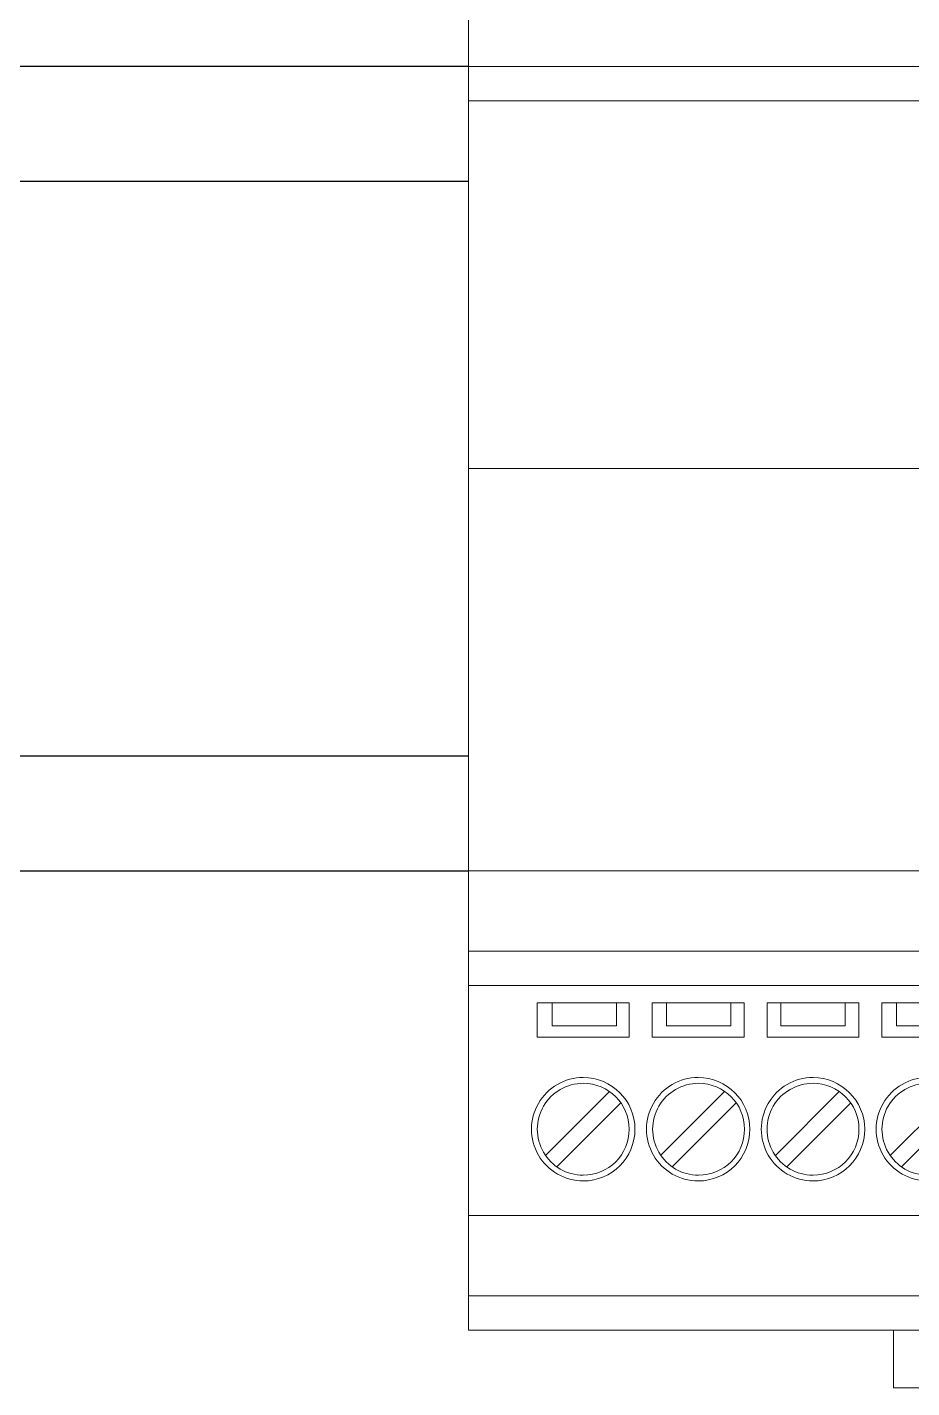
# Model space of a CAD drawing. Header units: millimetres. Extents: x 0 to 69574, y -5 to 41746.
# Drawn here: x 45932 to 45970.5, y 24584.4 to 24643.6 of the extents above; entities that cross this region are included whole.
import ezdxf

# ---------------------------------------------------------------- set-up
doc = ezdxf.new("R2010")
doc.units = ezdxf.units.MM
doc.set_wipeout_variables(frame=1)
doc.layers.add('000-PI-Oprema', color=30, linetype='Continuous', lineweight=5)
doc.layers.add('004-PI-DIN Šina', color=3, linetype='Continuous')

# ---------------------------------------------------------------- blocks, each defined once
blk = doc.blocks.new('*U468')
at = {"layer": '004-PI-DIN Šina'}
blk.add_lwpolyline([(280, -17.5), (280, 17.5), (0, 17.5), (0, -17.5)], close=True, dxfattribs=at)
for points in [[(0, 12.5), (280, 12.5)], [(0, -12.5), (280, -12.5)]]:
    blk.add_lwpolyline(points, dxfattribs=at)
blk = doc.blocks.new('Diode block- 8 - 2954882')
at = {"layer": '000-PI-Oprema'}
for q in [(38051.771, 30782.325), (38059.771, 30782.325)]:
    blk.add_line((38051.771, 30782.325), q, dxfattribs=at)
blk.add_wipeout([(38033.271, 30859.825), (38078.271, 30859.825), (38078.271, 30784.825), (38033.271, 30784.825)]).dxf.layer = '000-PI-Oprema'
for p, q in [((38033.271, 30843.325), (38033.271, 30801.325)), ((38033.271, 30839.825), (38033.271, 30839.825)), ((38078.271, 30839.825), (38033.271, 30839.825)), ((38078.271, 30839.825), (38033.271, 30839.825)), ((38033.271, 30838.325), (38033.271, 30838.325)), ((38033.271, 30838.325), (38078.271, 30838.325)), ((38033.271, 30822.325), (38078.271, 30822.325)), ((38033.271, 30804.825), (38033.271, 30804.825)), ((38078.271, 30804.825), (38033.271, 30804.825)), ((38033.271, 30801.325), (38033.271, 30799.825)), ((38033.271, 30801.325), (38033.271, 30801.325)), ((38033.271, 30801.325), (38078.271, 30801.325)), ((38033.271, 30799.825), (38033.271, 30789.825)), ((38033.271, 30799.825), (38033.271, 30799.825)), ((38078.271, 30799.825), (38033.271, 30799.825)), ((38040.271, 30799.075), (38036.271, 30799.075)), ((38036.271, 30799.075), (38036.271, 30797.575)), ((38036.271, 30799.075), (38036.271, 30799.075)), ((38036.911, 30799.075), (38036.911, 30798.075)), ((38036.911, 30799.075), (38036.911, 30799.075)), ((38039.711, 30798.075), (38039.711, 30799.075)), ((38039.711, 30799.075), (38039.711, 30799.075)), ((38040.271, 30797.575), (38040.271, 30799.075)), ((38040.271, 30799.075), (38040.271, 30799.075)), ((38041.271, 30799.075), (38041.271, 30797.575)), ((38045.271, 30799.075), (38041.271, 30799.075)), ((38041.271, 30799.075), (38041.271, 30799.075)), ((38041.891, 30799.075), (38041.891, 30798.075)), ((38041.891, 30799.075), (38041.891, 30799.075)), ((38044.691, 30798.075), (38044.691, 30799.075)), ((38044.691, 30799.075), (38044.691, 30799.075)), ((38045.271, 30797.575), (38045.271, 30799.075)), ((38045.271, 30799.075), (38045.271, 30799.075)), ((38046.271, 30799.075), (38046.271, 30797.575)), ((38050.271, 30799.075), (38046.271, 30799.075)), ((38046.271, 30799.075), (38046.271, 30799.075)), ((38046.871, 30799.075), (38046.871, 30798.075)), ((38046.871, 30799.075), (38046.871, 30799.075)), ((38049.671, 30798.075), (38049.671, 30799.075)), ((38049.671, 30799.075), (38049.671, 30799.075)), ((38050.271, 30797.575), (38050.271, 30799.075)), ((38050.271, 30799.075), (38050.271, 30799.075)), ((38055.271, 30799.075), (38051.271, 30799.075)), ((38051.271, 30799.075), (38051.271, 30797.575)), ((38051.271, 30799.075), (38051.271, 30799.075)), ((38051.911, 30799.075), (38051.911, 30798.075)), ((38051.911, 30799.075), (38051.911, 30799.075)), ((38036.911, 30798.075), (38039.711, 30798.075)), ((38036.911, 30798.075), (38036.911, 30798.075)), ((38039.711, 30798.075), (38039.711, 30798.075)), ((38041.891, 30798.075), (38044.691, 30798.075)), ((38041.891, 30798.075), (38041.891, 30798.075)), ((38044.691, 30798.075), (38044.691, 30798.075)), ((38046.871, 30798.075), (38049.671, 30798.075)), ((38046.871, 30798.075), (38046.871, 30798.075)), ((38049.671, 30798.075), (38049.671, 30798.075)), ((38051.911, 30798.075), (38054.711, 30798.075)), ((38051.911, 30798.075), (38051.911, 30798.075)), ((38036.271, 30797.575), (38040.271, 30797.575)), ((38036.271, 30797.575), (38036.271, 30797.575)), ((38040.271, 30797.575), (38040.271, 30797.575)), ((38041.271, 30797.575), (38045.271, 30797.575)), ((38041.271, 30797.575), (38041.271, 30797.575)), ((38045.271, 30797.575), (38045.271, 30797.575)), ((38046.271, 30797.575), (38050.271, 30797.575)), ((38046.271, 30797.575), (38046.271, 30797.575)), ((38050.271, 30797.575), (38050.271, 30797.575)), ((38051.271, 30797.575), (38055.271, 30797.575)), ((38051.271, 30797.575), (38051.271, 30797.575)), ((38038.271, 30795.825), (38038.271, 30795.825)), ((38043.271, 30795.825), (38043.271, 30795.825)), ((38048.271, 30795.825), (38048.271, 30795.825)), ((38039.416, 30795.215), (38036.631, 30792.43)), ((38038.271, 30795.575), (38038.271, 30795.575)), ((38039.416, 30795.215), (38039.416, 30795.215)), ((38041.643, 30792.442), (38044.424, 30795.223)), ((38043.291, 30795.575), (38043.291, 30795.575)), ((38044.424, 30795.223), (38044.424, 30795.223)), ((38049.416, 30795.215), (38046.631, 30792.43)), ((38048.271, 30795.575), (38048.271, 30795.575)), ((38049.416, 30795.215), (38049.416, 30795.215)), ((38054.416, 30795.215), (38051.631, 30792.43)), ((38037.126, 30791.935), (38039.911, 30794.72)), ((38039.911, 30794.72), (38039.911, 30794.72)), ((38044.923, 30794.731), (38042.134, 30791.943)), ((38044.923, 30794.731), (38044.923, 30794.731)), ((38047.126, 30791.935), (38049.911, 30794.72)), ((38049.911, 30794.72), (38049.911, 30794.72)), ((38052.126, 30791.935), (38054.911, 30794.72)), ((38036.631, 30792.43), (38036.631, 30792.43)), ((38041.643, 30792.442), (38041.643, 30792.442)), ((38046.631, 30792.43), (38046.631, 30792.43)), ((38051.631, 30792.43), (38051.631, 30792.43)), ((38037.126, 30791.935), (38037.126, 30791.935)), ((38038.271, 30791.575), (38038.271, 30791.575)), ((38042.134, 30791.943), (38042.134, 30791.943)), ((38043.291, 30791.575), (38043.291, 30791.575)), ((38047.126, 30791.935), (38047.126, 30791.935)), ((38048.271, 30791.575), (38048.271, 30791.575)), ((38052.126, 30791.935), (38052.126, 30791.935)), ((38038.271, 30791.325), (38038.271, 30791.325)), ((38043.271, 30791.325), (38043.271, 30791.325)), ((38048.271, 30791.325), (38048.271, 30791.325)), ((38033.271, 30789.825), (38033.271, 30784.825)), ((38033.271, 30789.825), (38078.271, 30789.825)), ((38051.671, 30786.325), (38033.271, 30786.325)), ((38033.271, 30786.325), (38051.671, 30786.325)), ((38078.271, 30786.325), (38051.671, 30786.325)), ((38033.271, 30784.825), (38033.271, 30784.825)), ((38033.271, 30784.825), (38041.598, 30784.825)), ((38036.771, 30784.825), (38036.771, 30784.825)), ((38039.771, 30784.825), (38039.771, 30784.825)), ((38047.444, 30784.825), (38041.598, 30784.825)), ((38041.598, 30784.825), (38041.598, 30784.825)), ((38041.771, 30784.825), (38041.771, 30784.825)), ((38044.771, 30784.825), (38044.771, 30784.825)), ((38046.771, 30784.825), (38046.771, 30784.825)), ((38047.444, 30784.825), (38064.098, 30784.825)), ((38047.444, 30784.825), (38047.444, 30784.825)), ((38049.771, 30784.825), (38049.771, 30784.825)), ((38051.671, 30784.825), (38051.671, 30784.825)), ((38051.771, 30784.825), (38051.771, 30784.825)), ((38051.771, 30782.325), (38051.771, 30784.825))]:
    blk.add_line(p, q, dxfattribs=at)
for centre, radius, start, end in [((38038.271, 30793.575), 2.25, 89.99998, 270.00002), ((38038.271, 30793.575), 2.25, 270.00002, 89.99998), ((38043.271, 30793.575), 2.25, 89.99998, 270.00002), ((38043.271, 30793.575), 2.25, 270.00002, 89.99998), ((38048.271, 30793.575), 2.25, 89.99998, 270.00002), ((38048.271, 30793.575), 2.25, 270.00002, 89.99998), ((38053.271, 30793.575), 2.25, 89.99998, 270.00002), ((38038.271, 30793.575), 2, 89.99998, 270.00002), ((38038.271, 30793.575), 2, 270.00002, 89.99998), ((38043.291, 30793.575), 2, 89.99998, 270.00002), ((38043.291, 30793.575), 2, 270.00002, 89.99998), ((38048.271, 30793.575), 2, 89.99998, 270.00002), ((38048.271, 30793.575), 2, 270.00002, 89.99998), ((38053.271, 30793.575), 2, 89.99998, 270.00002)]:
    blk.add_arc(centre, radius, start, end, dxfattribs=at)

msp = doc.modelspace()

# ---------------------------------------------------------------- block references
msp.add_blockref('*U468', (45890.52, 24624.404))

# ---------------------------------------------------------------- next in the draw order: block references
at = {"layer": '000-PI-Oprema'}
msp.add_blockref('Diode block- 8 - 2954882', (7917.95, -6197.921), dxfattribs=at)

doc.saveas('drawing.dxf')
